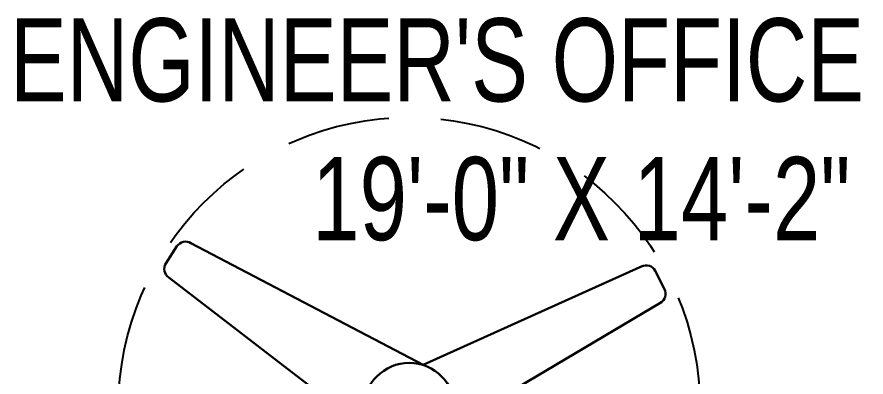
# Model space of a CAD drawing. Header units: inches. Extents: x 112 to 4169, y -2569 to 841.
# Drawn here: x 1707.3 to 1789, y -2345.9 to -2311.3 of the extents above; entities that cross this region are included whole.
import ezdxf

# ---------------------------------------------------------------- set-up
doc = ezdxf.new("R2010")
doc.units = ezdxf.units.IN
doc.header["$MEASUREMENT"] = 0
doc.linetypes.add('DASHED', pattern=[0.75, 0.5, -0.25])
doc.layers.add('E-CF-Ceiling-Fan', color=42, linetype='Continuous', lineweight=30)
doc.layers.add('Text', color=252, linetype='Continuous', lineweight=15)
doc.styles.add('Swiss721', font='swisscl.ttf')

# ---------------------------------------------------------------- blocks, each defined once
blk = doc.blocks.new('CF')
for p, q in [((-23.845, 14.22), (-22.764, 15.892)), ((1.354, 4.286), (-21.387, 16.189)), ((1.354, 4.286), (22.896, 13.972)), ((24.1, 13.483), (25.009, 11.71)), ((-4.069, -2.115), (-23.549, 12.843)), ((3.866, -1.897), (24.711, 10.429)), ((-4.069, -2.115), (-3.326, -26.616)), ((3.866, -1.897), (0.652, -26.815)), ((-0.392, -27.76), (-2.381, -27.66))]:
    blk.add_line(p, q)
for radius in [4.481, 0.0888]:
    blk.add_circle((0, 0), radius)
for centre, radius, start, end in [((-21.927, 15.352), 0.996, 57.13508, 147.13508), ((-23.008, 13.679), 0.996, 147.13508, 237.13508), ((23.214, 13.029), 0.996, 27.13508, 117.13508), ((24.09, 11.253), 1.026, 299.25484, 26.43573), ((-2.332, -26.666), 0.996, 177.13508, 267.13508), ((-0.342, -26.765), 0.996, 267.13508, 357.13508)]:
    blk.add_arc(centre, radius, start, end)

msp = doc.modelspace()

# ---------------------------------------------------------------- linework, layer by layer
at = {"linetype": 'DASHED', "ltscale": 20}
msp.add_circle((1745.046, -2348.947), 28, dxfattribs=at)

# ---------------------------------------------------------------- block references
at = {"layer": 'E-CF-Ceiling-Fan', "lineweight": 0, "xscale": 0.9826591356573481, "yscale": 0.9826591356573481, "zscale": 0.9826591356486393}
msp.add_blockref('CF', (1745.046, -2348.947), dxfattribs=at)

# ---------------------------------------------------------------- texts
at = {"layer": 'Text', "insert": (1761.616, -2311.407), "char_height": 8, "width": 122.94134, "attachment_point": 2, "style": 'Swiss721'}
msp.add_mtext('ENGINEER\'S OFFICE ROOM 19\'-0" X 14\'-2"', dxfattribs=at)

doc.saveas('drawing.dxf')
